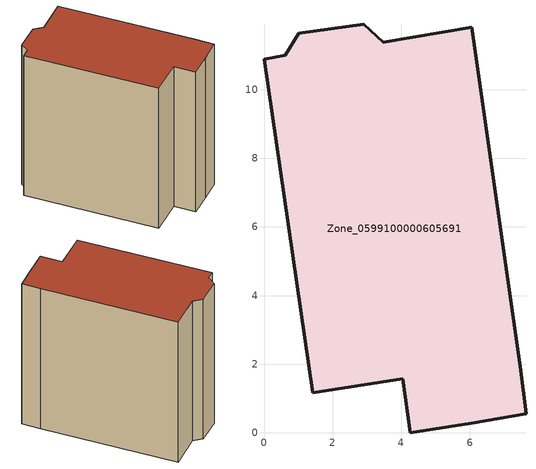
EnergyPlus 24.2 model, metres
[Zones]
Zone_0599100000605691
 floor ground (C_G): 1.02,11.65 2.91,11.91 3.48,11.38 6.05,11.82 7.47,1.92 7.64,0.55 6.04,0.28 4.27,0 4.04,1.58 1.42,1.18 0,10.89 0.62,11 z0
 wall outside (C_F): 0.62,11 0,10.89 1.42,1.18 4.04,1.58 4.27,0 6.04,0.28 7.64,0.55 7.47,1.92 6.05,11.82 3.48,11.38 2.91,11.91 1.02,11.65 0.62,11 z0:11.58
 roof outside (C_R): 2.91,11.91 1.02,11.65 0.62,11 0,10.89 1.42,1.18 4.04,1.58 4.27,0 6.04,0.28 7.64,0.55 7.47,1.92 6.05,11.82 3.48,11.38 z11.58
[BUILDING]
Pand.0599100000605691: North Axis=0; Terrain=City; Loads Convergence Tolerance Value=0.04; Temperature Convergence Tolerance Value=0.4; Solar Distribution=FullExterior; Maximum Number of Warmup Days=25; Minimum Number of Warmup Days=1
[Site:Location]
Rotterdam.The.Hague.AP_ZH_NLD Design_Conditions: Latitude=51.96; Longitude=4.45; Time Zone=1; Elevation=-4.5
[SITE:GROUNDTEMPERATURE:BUILDINGSURFACE]
18, 18, 18, 18, 18, 18, 18, 18, 18, 18, 18, 18
[MATERIAL] Thermal Absorptance=0.9; Solar Absorptance=0.7; Visible Absorptance=0.7
Name | Roughness | Thickness | Conductivity | Density | Specific Heat
G.TI.1946 | MediumSmooth | 0.15 | 1 | 540 | 1210
F.TI.1946 | Rough | 0.3 | 0.857143 | 1920 | 840
R.TI.1946 | MediumRough | 0.2 | 0.1 | 1500 | 1000
[CONSTRUCTION]
C_G: G.TI.1946
C_F: F.TI.1946
C_R: R.TI.1946
[ZONE]
Zone_0599100000605691: Type=1; Multiplier=1; Ceiling Height=Autocalculate; Volume=Autocalculate; Floor Area=autocalculate; Part of Total Floor Area=Yes
[ZONEINFILTRATION:DESIGNFLOWRATE]
Infil_Zone_0599100000605691: Zone or ZoneList or Space or SpaceList=Zone_0599100000605691; Schedule=AlwaysOn; Design Flow Rate Calculation Method=Flow/Area; Flow Rate per Floor Area=0.003; Constant Term Coefficient=1; Temperature Term Coefficient=0; Velocity Term Coefficient=0; Velocity Squared Term Coefficient=0
[HVACTEMPLATE:ZONE:IDEALLOADSAIRSYSTEM]
Zone_0599100000605691: Maximum Heating Supply Air Temperature=50; Minimum Cooling Supply Air Temperature=13; Maximum Heating Supply Air Humidity Ratio=0.0156; Minimum Cooling Supply Air Humidity Ratio=0.0077; Heating Limit=NoLimit; Cooling Limit=NoLimit; Dehumidification Control Type=ConstantSensibleHeatRatio; Cooling Sensible Heat Ratio=0.7; Dehumidification Setpoint=60; Humidification Control Type=None; Humidification Setpoint=30; Outdoor Air Method=None; Outdoor Air Flow Rate per Person=0.00944; Outdoor Air Flow Rate per Zone Floor Area=0; Outdoor Air Flow Rate per Zone=0; Demand Controlled Ventilation Type=None; Outdoor Air Economizer Type=NoEconomizer; Heat Recovery Type=None; Sensible Heat Recovery Effectiveness=0.7; Latent Heat Recovery Effectiveness=0.65
[ZONECONTROL:THERMOSTAT]
ThermostatControl_Zone_0599100000605691: Zone or ZoneList=Zone_0599100000605691; Control Type Schedule=DualSetpointControlType; Control 1=Thermostat_Zone_0599100000605691; Temperature Difference Between Cutout And Setpoint=0
[THERMOSTATSETPOINT:DUALSETPOINT]
Thermostat_Zone_0599100000605691: Heating Setpoint Temperature Schedule=HeatingSetpoint_Zone_0599100000605691; Cooling Setpoint Temperature Schedule=CoolingSetpoint_Zone_0599100000605691
[SCHEDULE:COMPACT]
HeatingSetpoint_Zone_0599100000605691: Through: 12/31, For: AllDays, Until: 24:00, 21
CoolingSetpoint_Zone_0599100000605691: Through: 12/31, For: AllDays, Until: 24:00, 24
DualSetpointControlType: Through: 12/31, For: AllDays, Until: 24:00, 4
AlwaysOn: Through: 12/31, For: AllDays, Until: 24:00, 1
